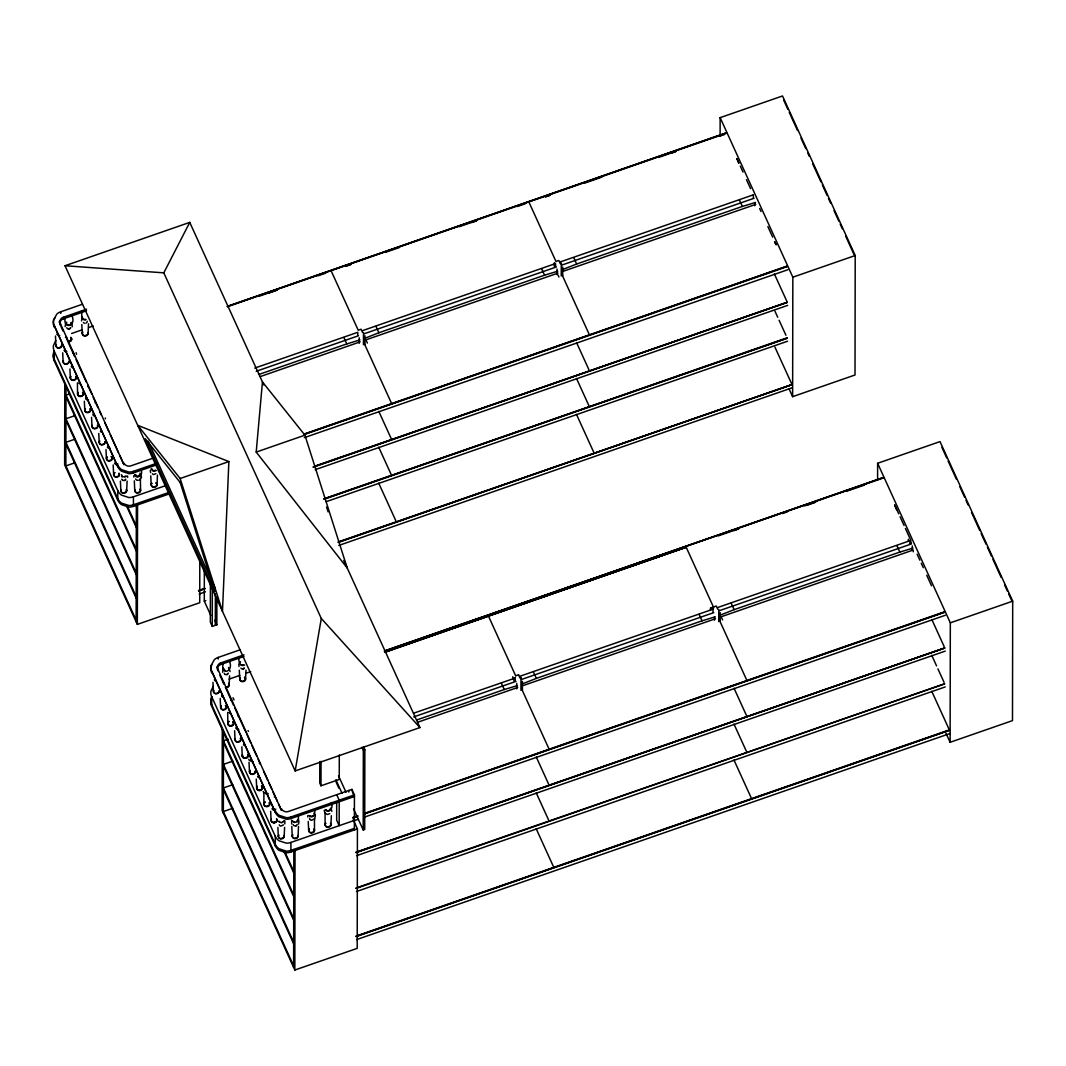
<?xml version="1.0" encoding="UTF-8"?>
<svg xmlns="http://www.w3.org/2000/svg" width="1066" height="1066" viewBox="0 0 1066 1066"><rect width="100%" height="100%" fill="white"/><g stroke="black" fill="none" stroke-linecap="round" stroke-linejoin="round"><path stroke-width="1.5" d="M170.573 493.451L133.41 506.377A11.579 10.114 0.1 0 1 128.826 507.083L121.537 504.698A12.659 11.06 0.1 0 1 117.78 500.207L54.206 360.681L54.219 351.127A12.659 11.06 0.1 0 1 53.42 345.597L55.805 340.52M156.702 464.856L133.477 472.918A11.579 10.114 0.1 0 1 128.893 473.637L121.604 471.252A12.659 11.06 0.1 0 1 117.833 466.761L54.259 325.636A12.659 11.06 0.1 0 1 53.46 320.12L56.884 314.004A11.579 10.114 0.1 0 1 60.775 311.778L82.455 304.236M86.533 309.193L63.28 317.282A5.29 4.624 0.1 0 0 60.362 319.827A5.65 4.944 0.1 0 0 60.349 323.518L60.349 325.117A5.623 4.917 0.1 0 1 60.122 324.517M60.775 313.364L60.775 311.778M59.936 323.251A5.623 4.917 0.1 0 1 60.655 320.853A5.29 4.624 0.1 0 1 63.28 318.867L63.28 317.282M64.786 383.547L64.64 464.843L137.341 624.396L199.728 602.716L199.795 559.583M65.519 316.789C61.748 329.367 76.765 327.768 71.995 315.589M65.852 467.494L65.999 386.172M81.949 311.072C81.789 314.017 80.71 320.24 85.48 319.973M117.78 500.207L117.793 490.653L54.219 351.127M117.833 466.761L54.259 325.636M60.349 323.518L123.922 464.643L119.818 455.635M133.41 506.377L133.437 496.809L165.936 485.51M133.477 472.918L133.477 471.332L156.702 463.257M136.128 621.731L136.341 505.524M137.341 624.396L137.554 504.938M140.939 469.853C143.883 474.53 136.994 480.086 134.529 474.823M210.775 615.375L204.286 601.131L204.339 571.269M210.402 582.462L210.335 622.131L212.267 626.382L216.838 624.796L216.878 596.547M353.299 819.861L357.416 828.882L290.898 852A11.579 10.114 0.1 0 1 286.314 852.72L279.026 850.335A12.659 11.06 0.1 0 1 275.268 845.844L211.694 706.318L211.708 696.751A12.659 11.06 0.1 0 1 210.908 691.234L213.293 686.158M352.553 792.371L354.432 796.502L290.965 818.555A11.579 10.114 0.1 0 1 286.368 819.261L279.092 816.876A12.659 11.06 0.1 0 1 275.321 812.385L211.748 671.274A12.659 11.06 0.1 0 1 210.948 665.744M212.267 626.382L212.334 586.5M215.319 625.329L215.372 593.749M217.837 670.754L217.837 669.155A5.65 4.944 0.1 0 1 217.837 665.451A5.29 4.624 0.1 0 1 220.769 662.905L244.007 654.83M218.264 659.001L218.264 657.402L239.93 649.874M220.769 662.905L220.769 664.504L244.007 656.429M222.274 729.171L222.128 810.48L294.829 970.033L357.203 948.354L357.416 828.882M222.994 663.905C220.662 675.964 234.094 671.9 229.483 661.213M223.34 813.131L223.487 731.809M239.437 656.709C237.878 660.227 239.61 667.849 244.66 665.011M275.268 845.844L275.281 836.277L211.708 696.751M275.321 812.385L211.748 671.274M217.837 669.155L281.411 810.28L278.666 804.27M290.898 852L290.911 842.446L354.392 820.394L353.139 817.635M290.965 818.555L290.965 816.956L354.432 794.903L351.927 789.4L288.46 811.453A5.29 4.624 0.1 0 1 284.995 811.586A5.623 4.917 0.1 0 1 281.424 808.681M293.616 967.368L293.83 849.495M294.829 970.033L295.042 850.561M298.413 815.49L298.413 819.941L297.174 822.033M314.843 809.774L314.67 815.024L311.898 816.902M319.787 761.604L319.747 783.03L320.999 785.789L339.255 779.446L339.294 754.995M320.999 785.789L321.039 761.337M331.286 802.578C333.911 806.749 329.434 814.384 325.223 809.787M336.696 802.658L336.669 820.167L339.175 825.67L339.215 800.193L336.709 794.69M343.865 337.536L346.77 343.918L259.238 374.339M348.888 792.051L348.888 790.452M351.927 790.999L351.927 789.4M354.378 829.948L354.432 794.903M357.776 335.15L357.763 332.166M359.229 343.279L359.229 337.735M363.466 344.678L363.493 332.552M363.479 746.786L364.852 749.798L364.719 829.441L363.2 829.974L363.333 750.331L361.96 747.319M364.932 344.585L364.945 335.75M375.952 326.383L378.856 332.765L365.678 337.949M501.353 683.159L504.258 689.542L416.726 719.963M512.839 678.642L512.786 676.75M514.771 677.843L514.691 680.494M515.264 680.774L515.211 677.696M516.704 688.903L516.717 683.373M520.954 690.315L520.968 678.163M522.42 690.208L522.433 681.387M533.44 672.02L536.345 678.389L523.153 683.586M541.648 268.792L544.553 275.175L378.856 332.765M555.106 266.207L555.106 263.582M555.559 266.407L555.546 263.435M556.998 274.535L557.012 269.005M561.249 275.947L561.276 263.822M562.715 275.841L562.728 267.02M573.735 257.652L576.639 264.022L563.448 269.218M699.136 614.429L702.041 620.812L536.345 678.389M710.569 609.805L710.569 608.006L716.285 606.021L717.764 609.259M710.622 609.899L710.622 608.113M713.047 612.044L712.994 608.966M713.42 608.806L713.434 607.02M714.487 620.172L714.5 616.881M718.724 621.558L718.75 609.432M720.11 135.902L720.136 117.646L782.511 95.967L855.212 255.52L855.012 374.992L792.624 396.672L789.2 389.143M720.203 621.478L720.216 612.644M731.196 603.236L734.128 609.659L720.936 614.842M739.431 200.062L742.336 206.444L576.639 264.022M753.342 197.676L753.329 194.692M754.781 205.805L754.795 202.513M792.624 396.672L792.837 277.2L720.136 117.646M877.598 479.873L877.624 463.284L939.999 441.604L1012.7 601.157L1012.487 720.616L950.112 742.296L945.995 733.261M896.892 545.645L899.824 552.081L734.128 609.659M908.352 541.062L908.352 539.276M910.324 543.007L910.324 540.382M910.817 543.287L910.764 540.222L905.42 528.483M912.269 549.79L912.283 545.899M913.242 551.802L913.242 550.016L721.176 616.761L722.628 619.946M950.112 742.296L950.326 622.837L877.624 463.284M127.627 477.381L127.587 475.969M133.81 477.088L133.863 475.663M150.253 470.466L150.639 472.678M230.096 671.473L228.457 667.503M307.728 817.009L307.781 815.597M324.171 810.387L325.037 813.358M331.886 811.359L330.886 807.935M228.87 461.578L222.474 611.364L180.154 478.514L137.687 425.294L228.87 461.578L180.154 478.514M88.078 333.498L88.518 323.784M126.667 490.76L127.107 481.046M140.579 490.52L140.379 478.314M157.022 484.803L157.448 475.09M229.137 684.852L229.576 675.844M245.566 679.135L246.006 670.128M284.156 836.397L284.595 827.389M298.067 836.144L298.507 826.43M314.497 830.441L314.47 818.541M330.926 824.724L331.379 815.717M514.518 680.121L514.398 677.789M256.2 452.091L262.449 381.934L304.916 435.155L347.236 568.018L256.2 452.091L304.916 435.155M343.785 560.45L419.937 727.572L295.175 770.918L321.292 618.48L163.804 272.843L189.748 222.381L263.822 384.959M77.418 382.827L77.538 393.767M227.684 712.341L227.818 723.281M53.766 320.333L53.46 321.705A12.659 11.06 0.1 0 0 54.259 327.235M53.713 352.193L53.407 353.566A12.659 11.06 0.1 0 0 54.206 359.082L117.78 498.608A12.659 11.06 0.1 0 0 121.537 503.112L128.826 505.484A11.579 10.114 0.1 0 0 133.423 504.778L169.028 492.399M53.713 353.792L53.407 355.151A12.659 11.06 0.1 0 0 54.206 360.681M210.948 665.744L214.373 659.641A11.579 10.114 0.1 0 1 218.264 657.402M70.889 324.051L70.916 322.505M140.019 474.597L137.634 476.595L135.355 474.517M297.507 820.234L296.082 822.073M330.367 808.814L328.901 810.666L327.075 810.64M263.902 792.344L263.875 803.897M325.103 812.932L325.077 824.471M74.074 353.845L73.581 354.525M81.176 370.382L80.696 369.356M217.024 667.649L216.958 666.85M231.562 699.483L230.589 700.189M245.873 732.129L245.806 731.329M274.841 796.209L274.348 796.888M72.315 326.729L71.595 322.425M284.822 823.911L284.835 820.793M291.631 820.42L291.698 824.018M298.587 824.138L298.986 821.366L298.014 819.354M514.545 678.656L514.452 677.976M514.332 678.309L514.585 680.281M211.761 664.651L210.948 667.343A12.659 11.06 0.1 0 0 211.748 672.859M211.708 696.511L210.895 699.203A12.659 11.06 0.1 0 0 211.694 704.719L275.268 844.245A12.659 11.06 0.1 0 0 279.026 848.736L286.314 851.121A11.579 10.114 0.1 0 0 290.898 850.415L354.378 828.349M211.708 698.11L210.895 700.788A12.659 11.06 0.1 0 0 211.694 706.318M726.426 132.784L227.364 306.462M686.131 547.151L384.959 652.299M883.461 477.421L384.506 651.313M66.705 322.252L66.572 324.011M54.273 319.027L54.979 317.775M284.316 820.967L281.557 822.859L278.439 821.446M65.919 322.385L65.106 326.609M82.349 316.682L81.536 320.893M223.407 668.022L222.594 672.246M314.55 819.101L315.416 815.65L313.83 813.092M283.409 821.233L282.157 822.326M313.75 815.277L312.458 816.383L309.966 815.943M155.889 473.69L153.477 474.53A2.025 1.772 0.1 0 1 152.385 473.784M244.434 668.022L242.715 668.955M275.814 809.161L273.402 810A2.025 1.772 0.1 0 1 272.776 809.707M313.377 819.328L311.658 820.247M329.807 813.611L327.395 814.451A2.025 1.772 0.1 0 1 326.303 813.704M70.09 328.581L68.797 329.034L69.49 328.901M117.3 464.323L116.607 464.456L117.9 464.003M124.589 480.646L125.108 480.126L123.123 480.486A2.025 1.772 0.1 0 1 122.51 480.193M227.045 674.738L227.564 674.218L225.592 674.578A2.025 1.772 0.1 0 1 224.966 674.285M267.646 794.037L268.166 793.517L266.194 793.877A2.025 1.772 0.1 0 1 265.567 793.584M295.988 826.043L296.508 825.51L294.522 825.87A2.025 1.772 0.1 0 1 293.177 824.551M126.414 476.062L124.909 477.075M139.699 480.033L141.538 477.142L139.912 473.171M240.516 661.72L238.837 664.291L239.024 666.53M228.75 683.439A2.932 2.558 0.1 0 1 226.472 687.277L228.444 686.158A2.745 2.399 0.1 0 0 228.59 683.559M59.163 322.278L59.469 321.212M65.426 337.402L66.692 337.336M88.012 386.771L87.918 385.479M95.22 402.895L95.54 401.815M238.278 716.285L238.184 714.98M227.258 687.077L227.897 686.651L226.458 687.157M70.409 324.69L67.118 324.717M125.442 476.236L123.723 476.835M155.783 470.279L153.158 470.719L151.785 468.813M85.92 323.198L86.946 322.385A2.025 1.772 0.1 0 0 87.146 321.199M243.408 668.822L244.007 668.502L242.022 668.862M156.116 470.679L153.491 471.239L150.959 469.12M554.28 266.607L555.546 266.06M513.919 680.828L515.198 680.321M909.471 543.367L910.764 542.861M295.175 770.918L64.999 265.74L189.748 222.381M63.28 318.867L86.519 310.792M71.569 333.498L82.402 329.727M88.598 327.582L93.248 325.956M227.311 306.368L726.466 132.904M227.471 306.675L726.639 133.197M259.811 296.002L277.08 290.005M317.895 275.827L325.743 273.096M346.144 266.007L350.861 264.368M385.399 252.362L399.523 247.459M459.166 226.725L476.435 220.729M517.25 206.537L525.098 203.819M545.499 196.717L550.216 195.091M584.741 183.085L602.01 177.089M658.521 157.448L675.791 151.439M719.737 136.168L724.454 134.529M269.272 292.884L277.12 290.152M346.184 266.154L350.887 264.515M471.758 222.514L476.475 220.875M545.539 196.864L550.243 195.238M671.114 153.224L675.817 151.599M69.103 394.1L65.985 395.18L136.261 549.416M75.313 415.5L65.945 418.765L136.221 572.988M254.761 368.09L357.057 332.552M362.76 330.567L554.84 263.808L554.333 262.849L554.84 263.875M752.623 195.078L560.543 261.823L562.009 265.021L754.075 198.263M553.574 264.954L553.774 264.208M256.213 371.288L358.509 335.737M364.226 333.751L556.292 267.006M75.273 439.072L65.905 442.337L136.181 596.574M260.264 376.578L360.201 341.853M557.984 273.109L365.918 339.867L367.37 343.052M563.687 271.124L755.767 204.379M75.233 462.657L65.865 465.909L136.142 620.145M154.21 457.754L130.971 465.829A5.29 4.624 0.1 0 1 127.507 465.949A5.623 4.917 0.1 0 1 123.936 463.044M303.743 434.155L787.214 266.127L303.85 434.408M303.903 434.582L787.374 266.567M304.316 437.646L787.867 269.725M792.837 277.2L855.212 255.52M314.67 466.175L787.334 302.318M313.204 466.975L787.254 302.224M313.257 467.148L787.308 302.398M315.243 469.666L787.681 305.382M324.024 498.728L787.268 338.162M324.131 498.995L787.081 337.802M324.184 499.168L787.254 338.242M326.169 501.686L787.587 341.213M198.516 590.484L204.805 588.299M338.228 541.941L792.051 384.626L338.388 542.367M198.622 590.751L204.912 588.565M338.335 542.194L791.971 384.546M198.689 590.924L204.965 588.738M205.418 591.803L199.182 594.068M338.801 545.432L792.398 387.691M204.286 601.131L205.805 600.598M229.057 679.122L239.89 675.364M246.086 673.206L250.723 671.593M883.501 477.541L384.346 651.02L883.674 477.848M405.853 644.45L413.701 641.732M448.24 629.726L462.364 624.809M518.875 605.182L539.276 598.079M580.091 583.901L587.939 581.17M605.208 575.174L613.057 572.442M647.595 560.45L664.851 554.44M718.231 535.892L738.631 528.803M782.591 513.532L787.294 511.893M804.563 505.897L815.543 502.073M846.937 491.16L864.206 485.163M384.799 652.006L686.171 547.271L384.853 652.099M733.954 530.588L738.671 528.949M807.735 504.951L815.583 502.219M228.151 739.191L223.474 740.817L293.75 895.054M232.801 761.137L223.434 764.389L293.71 918.625M515.651 675.751L518.556 674.858M413.795 713.141L514.518 678.282M712.315 609.446L520.235 676.15L521.7 679.388L713.78 612.63M718.018 607.407L910.084 540.662M413.701 716.912L515.997 681.374M719.483 610.645L911.55 543.9M232.761 784.709L223.38 787.961L293.656 942.197M417.752 722.215L517.69 687.477M523.393 685.491L715.459 618.746M363.333 750.331L364.852 749.798M232.708 808.281L223.34 811.546L293.616 965.769M352.913 817.422L357.63 815.783M363.906 813.598L944.689 611.764M353.019 817.675L357.736 816.05M364.012 813.864L944.796 612.017M353.086 817.849L357.79 816.223M364.066 814.038L944.862 612.19M353.499 820.927L358.243 819.288M364.479 817.102L945.302 615.269M950.326 622.837L1012.7 601.157M355.991 852.174L944.822 647.955L356.097 852.427M356.164 852.6L944.796 648.035M356.577 855.665L945.249 651.099M355.937 888.005L944.756 683.786L356.097 888.444M356.51 891.509L945.182 686.944M356.004 936.121L949.353 729.917M356.111 936.374L949.46 730.17M356.177 936.548L949.513 730.343M356.59 939.612L950.006 733.501M742.336 206.444L755.528 202.46M544.553 275.175L557.745 271.204M346.77 343.918L359.962 339.934M899.824 552.081L913.002 548.097M702.041 620.812L715.219 616.828M504.258 689.542L517.45 685.571M86.04 319.44L84.267 319.427M243.528 665.077L241.023 664.638M66.812 351.474L65.426 351.514A2.025 1.772 0.1 0 1 64.813 351.22M110.091 448.2L108.705 448.24M138.42 480.206L137.048 480.246A2.025 1.772 0.1 0 1 135.702 478.914M253.148 761.59L251.763 761.63M260.357 777.714L258.971 777.754M73.008 353.259L73.9 353.459M223.274 682.773L224.166 682.973M259.344 763.376L260.41 763.962M68.197 341.493L70.956 340.52A2.745 2.399 0.1 0 0 71.102 337.935M64.999 265.74L163.804 272.843M68.104 328.941L70.516 328.101A2.025 1.772 0.1 0 0 70.742 327.515M58.217 335.39L59.683 335.563M88.531 400.043L87.066 399.883A2.025 1.772 0.1 0 1 85.973 399.124M117.38 464.523L115.914 464.363A2.025 1.772 0.1 0 1 114.568 463.044M238.797 729.557L237.332 729.384A2.025 1.772 0.1 0 1 236.252 728.638M295.122 822.232L293.536 821.646M122.817 476.675L121.431 474.756M225.272 670.754L223.9 668.848M310.979 816.862L308.794 815.503M294.549 822.579L292.017 820.46M121.524 476.449L122.284 476.928M321.292 618.48L419.937 727.572M233.028 697.724L234.027 699.909M83.001 318.308L83.548 319M325.863 809.52L326.396 810.227M279.079 821.193L279.625 821.899M249.417 760.538L248.764 759.298M263.835 792.771L263.195 791.545M783.723 100.231L787.854 109.292M789.24 112.316L797.501 130.465M800.952 138.034L805.776 148.614M807.841 153.144L809.214 156.169M812.665 163.738L820.927 181.873M822.312 184.898L827.136 195.491M828.509 198.516L830.574 203.046M834.025 210.615L838.849 221.195M840.221 224.22L842.287 228.75M845.738 236.319L853.999 254.454M941.904 447.374L946.728 457.954M948.1 460.978L956.362 479.127M959.813 486.682L964.637 497.276M966.009 500.287L968.075 504.831M971.526 512.386L979.787 530.535M981.173 533.56L985.997 544.14M987.369 547.164L991.5 556.239M992.886 559.264L1001.147 577.412M1004.598 584.967L1007.357 591.017M1008.729 594.042L1011.487 600.091M738.911 163.058L736.859 158.541L738.725 163.085M740.284 166.069L743.029 172.092M746.467 179.634L750.584 188.669M759.632 208.523L761.004 211.534M767.866 226.605L772.677 237.145M894.72 505.004L898.731 513.812M900.064 516.744L904.088 525.551M917.12 554.16L919.865 560.183M921.237 563.194L923.289 567.712M926.727 575.24L931.537 585.794M774.356 273.909L786.668 300.905M931.844 619.546L944.143 646.542M774.982 311.245L777.714 317.242M779.086 320.253L785.922 335.244M931.777 655.377L936.561 665.877M937.933 668.875L944.09 682.373M774.955 347.156L791.385 383.214M931.751 691.288L948.873 728.851M560.303 263.688L558.851 260.49L555.986 261.49L529.336 202.993M562.288 275.308L588.938 333.805M686.384 547.658L713.474 607.114M719.777 620.945L746.427 679.428M557.971 274.908L558.944 277.027M576.573 342.639L588.885 369.635M734.061 688.276L746.36 715.273M576.519 378.483L588.818 405.48M734.008 724.12L746.307 751.117M576.479 414.381L593.602 451.957M733.968 760.018L751.09 797.581M362.52 332.419L361.068 329.221L358.216 330.22L331.553 271.723M518.502 674.751L520.008 678.056M364.505 344.051L391.155 402.535M488.601 616.388L515.691 675.857M521.994 689.675L548.644 748.172M378.803 411.383L391.102 438.379M536.278 757.007L548.577 784.003M378.736 447.214L391.035 474.21M536.225 792.851L548.524 819.847M378.697 483.125L395.819 520.688M536.185 828.748L553.307 866.325M338.508 775.782L346.05 792.344M353.592 808.894L363.2 829.974M335.87 779.752L342.039 793.291M336.15 782.231L338.895 788.24M148.161 441.191L215.066 588.032M214.772 620.265L216.838 624.796M76.112 352.726L76.539 354.285M248.018 730.61L248.365 731.356M61.028 326.622L63.081 331.113M66.505 338.615L74.7 356.617M76.072 359.628L86.319 382.121M87.692 385.132L91.796 394.127M93.155 397.125L97.939 407.625M99.991 412.129L101.363 415.127M104.774 422.629L108.879 431.637M110.251 434.635L118.446 452.637M219.889 675.244L223.98 684.252M225.352 687.25L233.561 705.252M234.92 708.25L245.18 730.756M246.539 733.754L250.643 742.762M252.016 745.76L256.799 756.26M258.159 759.258L260.211 763.762M263.635 771.264L267.739 780.272M269.098 783.27L271.83 789.266M273.202 792.265L277.307 801.272M127.347 506.19L136.301 525.844M284.835 851.827L293.79 871.482M126.654 506.27L136.301 527.443M284.142 851.907L293.79 873.067M65.985 396.779L136.261 551.015M223.46 742.416L293.736 896.653M65.945 420.35L136.221 574.587M223.42 765.988L293.696 920.225M65.892 443.922L136.168 598.159M223.38 789.56L293.656 943.796M894.68 505.071L896.573 509.668M326.569 507.096L328.088 511.853M514.532 678.362L514.851 680.668M105.294 417.965L105.387 418.765M308.234 821.486L308.647 830.187M292.217 835.891L291.804 826.483M277.893 827.443L278.293 836.13M270.684 811.319L271.084 820.007M256.253 779.073L256.666 787.774M249.444 771.651L249.031 762.243M239.304 670.181L239.703 678.882M241.835 746.826L242.235 755.528M234.613 730.703L235.026 739.404M220.196 698.47L220.595 707.158M212.987 682.347L213.387 691.048M150.759 475.849L151.159 484.55M134.729 490.253L134.316 480.846M120.818 490.507L120.405 481.099M113.596 474.383L113.183 464.976M105.987 449.559L106.387 458.26M98.765 433.436L99.178 442.137M91.556 417.326L91.969 426.014M81.816 324.557L82.215 333.245M84.347 401.202L84.747 409.89M69.916 368.956L70.329 377.657M62.707 352.833L63.107 361.534M55.898 345.411L55.485 336.003M276.547 818.955A2.918 2.558 0.1 0 1 274.282 822.765A2.918 2.558 0.1 0 1 271.257 819.381M276.694 819.621A2.745 2.399 0.1 0 1 276.254 821.58L274.268 822.579A2.932 2.558 0.1 0 1 271.244 819.301M271.27 820.06A2.745 2.399 0.1 0 0 273.482 822.539L275.708 822.073L274.268 822.579A2.932 2.558 0.1 0 0 276.56 818.861M272.31 809.241A2.025 1.772 0.1 0 1 272.057 808.681M261.61 786.135A2.918 2.558 0.1 0 1 261.796 789.653A2.918 2.558 0.1 0 1 257.785 789.986A2.918 2.558 0.1 0 1 257.212 786.495M261.49 786.202A2.745 2.399 0.1 0 1 261.823 789.333L259.065 790.306A2.745 2.399 0.1 0 1 257.346 786.535M258.358 777.46A2.025 1.772 0.1 0 1 257.626 776.434M261.623 786.042A2.932 2.558 0.1 0 1 261.796 789.586A2.932 2.558 0.1 0 1 257.772 789.906A2.932 2.558 0.1 0 1 257.199 786.402M269.338 802.831A2.918 2.558 0.1 0 1 268.379 806.256A2.918 2.558 0.1 0 1 264.421 805.576A2.918 2.558 0.1 0 1 264.994 802.098M269.192 802.858A2.745 2.399 0.1 0 1 269.045 805.456L266.273 806.416A2.745 2.399 0.1 0 1 265.101 802.165M314.11 829.121A2.918 2.558 0.1 0 1 313.377 832.399A2.918 2.558 0.1 0 1 309.553 832.24A2.918 2.558 0.1 0 1 309.193 828.908M313.964 829.148A2.745 2.399 0.1 0 1 313.817 831.747L311.045 832.706A2.745 2.399 0.1 0 1 309.34 828.948M310.952 820.167A2.025 1.772 0.1 0 1 309.873 819.408M309.606 818.848A2.025 1.772 0.1 0 1 309.593 818.235M244.647 677.243A2.918 2.558 0.1 0 1 244.834 680.761A2.918 2.558 0.1 0 1 240.823 681.094A2.918 2.558 0.1 0 1 240.263 677.603M244.54 677.31A2.745 2.399 0.1 0 1 244.874 680.454L242.102 681.414A2.745 2.399 0.1 0 1 240.396 677.656M241.396 668.569A2.025 1.772 0.1 0 1 240.929 668.115M297.987 835.504A2.918 2.558 0.1 0 1 294.589 838.609A2.918 2.558 0.1 0 1 292.764 834.611M297.894 836.184A2.745 2.399 0.1 0 1 297.374 837.463L294.616 838.422A2.745 2.399 0.1 0 1 292.537 835.264M297.161 824.444A2.025 1.772 0.1 0 1 296.948 825.031M240.49 738.352A2.918 2.558 0.1 0 1 238.224 742.163A2.918 2.558 0.1 0 1 235.2 738.778M240.343 738.378A2.745 2.399 0.1 0 1 240.196 740.977L237.425 741.936A2.745 2.399 0.1 0 1 235.2 739.458M235.986 728.065A2.025 1.772 0.1 0 1 235.972 727.452M247.698 754.462A2.918 2.558 0.1 0 1 245.433 758.286A2.918 2.558 0.1 0 1 242.408 754.901A2.932 2.558 0.1 0 0 245.433 758.206A2.932 2.558 0.1 0 0 247.712 754.382M247.765 756.487A2.745 2.399 0.1 0 1 247.405 757.1L244.634 758.059A2.745 2.399 0.1 0 1 242.568 754.901M247.845 755.141A2.745 2.399 0.1 0 1 247.912 755.821M244.554 745.507A2.025 1.772 0.1 0 1 243.461 744.761M225.552 705.532A2.918 2.558 0.1 0 1 225.726 709.05A2.918 2.558 0.1 0 1 221.715 709.383A2.918 2.558 0.1 0 1 221.155 705.892M225.432 705.599A2.745 2.399 0.1 0 1 225.765 708.73L223.007 709.69A2.745 2.399 0.1 0 1 221.288 705.932M222.914 697.151A2.025 1.772 0.1 0 1 221.568 695.832M228.737 683.533A2.918 2.558 0.1 0 1 226.472 687.343M228.231 673.152A2.025 1.772 0.1 0 1 228.004 673.739M224.5 673.819A2.025 1.772 0.1 0 1 224.246 673.259M219.156 690.661A2.918 2.558 0.1 0 1 216.171 693.806A2.918 2.558 0.1 0 1 213.56 690.408M219.063 691.328A2.745 2.399 0.1 0 1 218.557 692.607L215.785 693.566A2.745 2.399 0.1 0 1 213.72 690.422M215.705 681.027A2.025 1.772 0.1 0 1 215.079 680.734M214.612 680.268A2.025 1.772 0.1 0 1 214.359 679.708M255.214 771.264A2.918 2.558 0.1 0 1 251.816 774.369A2.918 2.558 0.1 0 1 250.004 770.372M255.054 771.251A2.745 2.399 0.1 0 1 254.614 773.223L251.856 774.183A2.745 2.399 0.1 0 1 250.137 770.425M251.15 761.337A2.025 1.772 0.1 0 1 250.417 760.311M284.062 835.744A2.918 2.558 0.1 0 1 280.664 838.849A2.918 2.558 0.1 0 1 278.852 834.865M283.969 836.424A2.745 2.399 0.1 0 1 283.463 837.703L280.704 838.662A2.745 2.399 0.1 0 1 278.626 835.517M283.25 824.698A2.025 1.772 0.1 0 1 283.023 825.271L280.611 826.11A2.025 1.772 0.1 0 1 279.265 824.791M232.761 721.655A2.918 2.558 0.1 0 1 232.748 725.346A2.918 2.558 0.1 0 1 228.524 725.16A2.918 2.558 0.1 0 1 228.937 721.482M233.121 722.255A2.745 2.399 0.1 0 1 232.974 724.853L230.216 725.813A2.745 2.399 0.1 0 1 228.497 722.055M230.123 713.261A2.025 1.772 0.1 0 1 229.043 712.514M232.761 721.562A2.932 2.558 0.1 0 1 232.761 725.266A2.932 2.558 0.1 0 1 228.524 725.093A2.932 2.558 0.1 0 1 228.937 721.389M325.623 823.192A2.918 2.558 0.1 0 0 325.983 826.523A2.918 2.558 0.1 0 0 329.807 826.696A2.918 2.558 0.1 0 0 330.54 823.405A2.745 2.399 0.1 0 1 330.247 826.043L327.475 827.003A2.745 2.399 0.1 0 1 325.77 823.245M275.281 836.277A12.659 11.06 0.1 0 0 279.039 840.781L286.328 843.153A11.579 10.114 0.1 0 0 290.911 842.446M220.769 664.491A5.29 4.624 0.1 0 0 218.157 666.49A5.623 4.917 0.1 0 0 217.611 670.141M275.321 810.8A12.659 11.06 0.1 0 0 279.092 815.29L286.381 817.675A11.579 10.114 0.1 0 0 290.965 816.956M119.059 473.317A2.918 2.558 0.1 0 1 118.099 476.742A2.918 2.558 0.1 0 1 114.142 476.062A2.918 2.558 0.1 0 1 114.728 472.584M118.912 473.357A2.745 2.399 0.1 0 1 118.766 475.942L116.007 476.915A2.745 2.399 0.1 0 1 114.835 472.651M104.948 441.75A2.918 2.558 0.1 0 1 101.55 444.855A2.918 2.558 0.1 0 1 99.724 440.858M104.774 441.75A2.745 2.399 0.1 0 1 104.348 443.709L101.576 444.669A2.745 2.399 0.1 0 1 99.511 441.511M101.483 432.116A2.025 1.772 0.1 0 1 100.404 431.37M111.33 456.621A2.918 2.558 0.1 0 1 111.517 460.139A2.918 2.558 0.1 0 1 107.506 460.472A2.918 2.558 0.1 0 1 106.933 456.981M111.224 456.688A2.745 2.399 0.1 0 1 111.557 459.832L108.785 460.792A2.745 2.399 0.1 0 1 107.08 457.034M108.079 447.947A2.025 1.772 0.1 0 1 107.36 446.92M156.102 482.911A2.918 2.558 0.1 0 1 156.289 486.429A2.918 2.558 0.1 0 1 152.278 486.762A2.918 2.558 0.1 0 1 151.705 483.271M155.996 482.978A2.745 2.399 0.1 0 1 156.329 486.123L153.557 487.082A2.745 2.399 0.1 0 1 151.852 483.324M87.985 332.858A2.918 2.558 0.1 0 1 84.587 335.963A2.918 2.558 0.1 0 1 82.775 331.979M87.825 332.858A2.745 2.399 0.1 0 1 87.385 334.817L84.627 335.777A2.745 2.399 0.1 0 1 82.548 332.632M84.534 323.225A2.025 1.772 0.1 0 1 83.454 322.478M140.192 489.201A2.918 2.558 0.1 0 1 137.927 493.012A2.918 2.558 0.1 0 1 134.902 489.627M140.046 489.227A2.745 2.399 0.1 0 1 139.899 491.826L137.128 492.785A2.745 2.399 0.1 0 1 134.982 490.986M82.482 392.141A2.918 2.558 0.1 0 1 82.668 395.659A2.918 2.558 0.1 0 1 78.657 395.992A2.918 2.558 0.1 0 1 78.085 392.501M82.855 392.741A2.745 2.399 0.1 0 1 82.708 395.339L79.937 396.299A2.745 2.399 0.1 0 1 78.231 392.541M79.857 383.76A2.025 1.772 0.1 0 1 78.764 383M90.21 408.838A2.918 2.558 0.1 0 1 89.477 412.116A2.918 2.558 0.1 0 1 85.653 411.942A2.918 2.558 0.1 0 1 85.307 408.624M90.064 408.864A2.745 2.399 0.1 0 1 89.917 411.463L87.159 412.422A2.745 2.399 0.1 0 1 85.44 408.664M85.72 398.551A2.025 1.772 0.1 0 1 85.693 397.938M68.877 361.147A2.918 2.558 0.1 0 1 65.892 364.292A2.918 2.558 0.1 0 1 63.28 360.894M68.784 361.814A2.745 2.399 0.1 0 1 68.277 363.093L65.519 364.066A2.745 2.399 0.1 0 1 63.44 360.908M64.346 350.767A2.025 1.772 0.1 0 1 64.08 350.194M68.984 341.706A2.918 2.558 0.1 0 0 70.742 337.322A2.932 2.558 0.1 0 1 68.997 341.64M67.478 328.648A2.025 1.772 0.1 0 1 66.758 327.622M61.668 345.024A2.918 2.558 0.1 0 1 58.683 348.169A2.918 2.558 0.1 0 1 56.072 344.784M61.508 345.024A2.745 2.399 0.1 0 1 61.068 346.983L58.31 347.942A2.745 2.399 0.1 0 1 56.085 345.464M57.124 334.644A2.025 1.772 0.1 0 1 56.871 334.071M97.419 424.961A2.918 2.558 0.1 0 1 95.167 428.772A2.918 2.558 0.1 0 1 92.129 425.387M97.566 425.627A2.745 2.399 0.1 0 1 97.126 427.586L94.368 428.545A2.745 2.399 0.1 0 1 92.142 426.067M94.274 415.993A2.025 1.772 0.1 0 1 92.915 414.061M126.268 489.441A2.918 2.558 0.1 0 1 124.016 493.252A2.918 2.558 0.1 0 1 120.978 489.867M126.414 490.107A2.745 2.399 0.1 0 1 125.975 492.066L123.216 493.025A2.745 2.399 0.1 0 1 121.071 491.226M125.761 479.06A2.025 1.772 0.1 0 1 125.548 479.647M122.044 479.74A2.025 1.772 0.1 0 1 121.777 479.167M75.793 376.591A2.918 2.558 0.1 0 1 75.06 379.869A2.918 2.558 0.1 0 1 71.235 379.709A2.918 2.558 0.1 0 1 70.876 376.378A2.745 2.399 0.1 0 0 72.728 380.176L75.499 379.216A2.745 2.399 0.1 0 0 75.646 376.631M72.635 367.637A2.025 1.772 0.1 0 1 71.289 366.318M117.793 490.653A12.659 11.06 0.1 0 0 121.564 495.144L128.853 497.529A11.579 10.114 0.1 0 0 133.437 496.809M117.846 465.162A12.659 11.06 0.1 0 0 121.604 469.653L128.893 472.038A11.579 10.114 0.1 0 0 133.477 471.332M555.12 266.3L554.893 264.141L555.159 266.3M180.154 482.432L145.256 438.699L214.919 591.59L180.154 482.432M776.101 244.674L774.609 241.755L776.101 244.674"/></g></svg>
